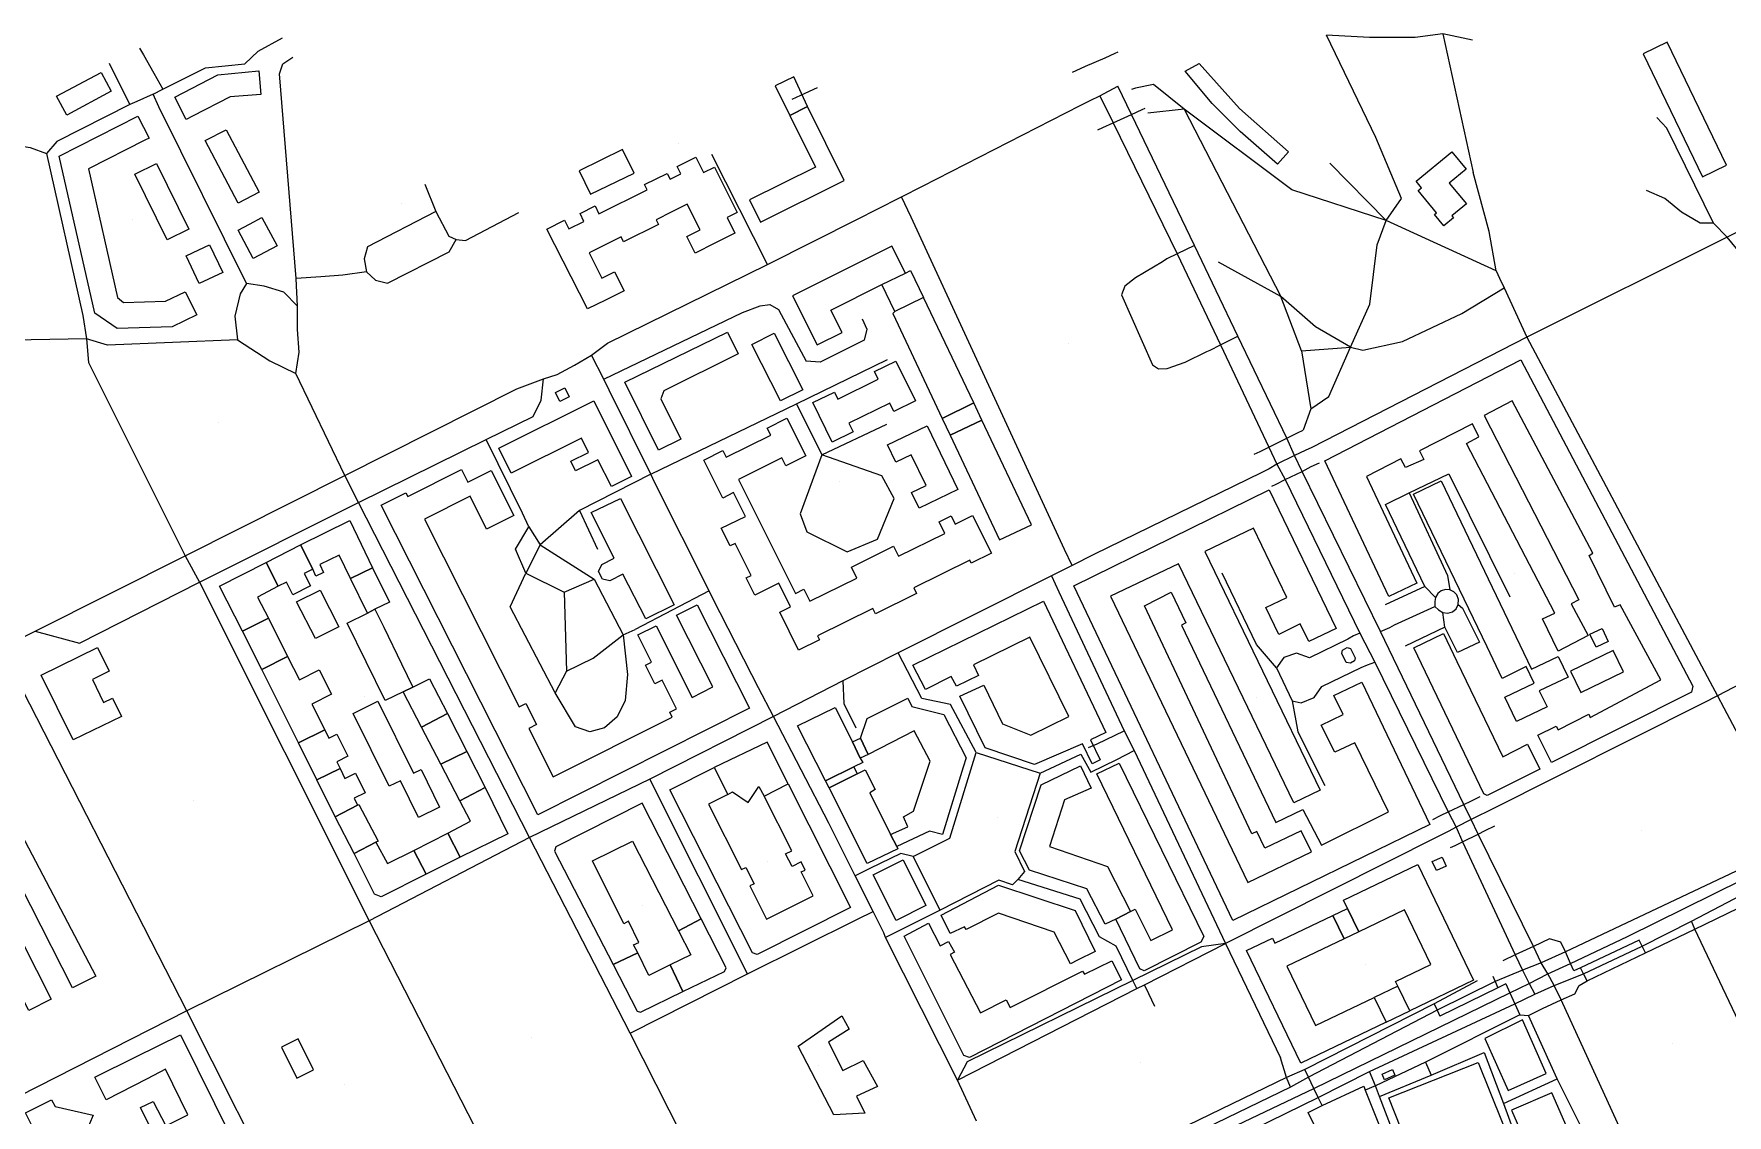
# Model space of a CAD drawing. Extents: x 98467 to 100577, y 79695 to 80823.
# Drawn here: x 99285 to 100146, y 80270 to 80819 of the extents above; entities that cross this region are included whole.
import ezdxf

# ---------------------------------------------------------------- set-up
doc = ezdxf.new("R2010")
doc.units = 0
for name, color, linetype in [('buildings', 7, 'Continuous'), ('places', 7, 'Continuous'), ('roads', 7, 'Continuous')]:
    doc.layers.add(name, color=color, linetype=linetype)

msp = doc.modelspace()

# ---------------------------------------------------------------- linework, layer by layer
at = {"layer": 'buildings'}
for points in [[(100133.37, 80746.61), (100145.63, 80752.52), (100115.42, 80814.95), (100103.16, 80809.03)], [(99301.93, 80777.92), (99296.82, 80787.46), (99319.46, 80799.57), (99324.57, 80790.03)], [(99362.71, 80775.72), (99356.93, 80787), (99378.82, 80798.35), (99399.6, 80800.46), (99400.62, 80788.44), (99385.06, 80787.24), (99365.89, 80777.38)], [(99870.5, 80800.32), (99877.6, 80804.11), (99898.11, 80781.2), (99923.02, 80759.27), (99917.38, 80753.03), (99898.33, 80769.61), (99884.17, 80783.74)], [(99662.06, 80792.88), (99669.47, 80777.75), (99678.5, 80782.22), (99671.45, 80797.37)], [(99654.54, 80723.56), (99697.15, 80744.62), (99678.5, 80782.22), (99669.47, 80777.75), (99682.5, 80751.49), (99648.92, 80734.9)], [(99298.18, 80757.12), (99338.12, 80777.46), (99343.87, 80766.12), (99341.65, 80765.18), (99313.07, 80750.57), (99327.82, 80685.16), (99330.84, 80682.61), (99352.15, 80683.29), (99362.22, 80688), (99368.03, 80676.38), (99355.6, 80670.2), (99327.62, 80669.51), (99316.22, 80677.15)], [(99372.39, 80764.95), (99383.06, 80770.5), (99399.68, 80738.66), (99389.01, 80733.11)], [(99566.67, 80679.37), (99545.96, 80720.01), (99554.95, 80724.47), (99557.13, 80720.1), (99564.78, 80723.89), (99562.84, 80727.87), (99570.56, 80731.71), (99572.47, 80727.8), (99596.97, 80739.97), (99595.67, 80742.59), (99607.11, 80748.27), (99608.61, 80745.28), (99614.16, 80748.03), (99612.29, 80751.8), (99621.7, 80756.48), (99625.57, 80748.7), (99631.23, 80751.51), (99642.75, 80728.4), (99637.6, 80725.84), (99641.58, 80717.88), (99631.44, 80712.84), (99621.31, 80707.81), (99617.13, 80716.18), (99623.91, 80719.54), (99617.38, 80732.64), (99609.43, 80728.7), (99601.48, 80724.75), (99602.72, 80722.26), (99584.98, 80713.45), (99583.74, 80715.96), (99575.64, 80711.94), (99567.54, 80707.92), (99573.98, 80694.99), (99580.4, 80698.18), (99585.22, 80688.52), (99575.78, 80683.83)], [(99568.25, 80737.67), (99590.35, 80748.44), (99584.5, 80760.4), (99562.4, 80749.62)], [(99987.78, 80744.28), (100005.98, 80759.24), (100013.24, 80750.44), (100004.62, 80743.35), (100013.37, 80732.75), (100006.04, 80726.73), (100006.83, 80725.77), (100001.88, 80721.71), (99997.14, 80727.45), (99998.18, 80728.29), (99988.86, 80739.6), (99990.52, 80740.96)], [(99336.52, 80747.81), (99347.59, 80753.24), (99364.02, 80719.91), (99352.95, 80714.48)], [(99389.07, 80719.4), (99394.86, 80722.48), (99401.19, 80725.84), (99408.84, 80711.48), (99396.72, 80705.04)], [(99362.63, 80706.42), (99369.11, 80709.47), (99374.58, 80712.05), (99381.28, 80697.89), (99369.33, 80692.26)], [(99670.92, 80686.1), (99683.44, 80661.09), (99696.01, 80667.36), (99690.3, 80678.78), (99716.18, 80691.81), (99728.23, 80697.61), (99721.4, 80711.26)], [(99716.18, 80691.81), (99728.23, 80697.61), (99730.84, 80698.87), (99737.46, 80685.17), (99722.8, 80678.12)], [(99721.78, 80677.04), (99746.87, 80623.74), (99763.05, 80631.59), (99737.46, 80685.17), (99722.8, 80678.12)], [(99602.68, 80607.56), (99585.68, 80642.16), (99637.73, 80667.65), (99643.16, 80656.61), (99605.41, 80637.73), (99603.96, 80633.73), (99614.04, 80613.12)], [(99650.25, 80661.38), (99661.55, 80667.08), (99676.09, 80638.28), (99664.8, 80632.6)], [(99681.19, 80631.76), (99692.12, 80637.11), (99693.85, 80633.57), (99714.46, 80643.65), (99712.56, 80647.53), (99723.39, 80652.82), (99733.29, 80632.63), (99722.32, 80627.28), (99720.24, 80631.51), (99699.54, 80621.39), (99701.72, 80616.94), (99691.02, 80611.72)], [(99973.96, 80533.22), (99941.34, 80602.13), (100040.99, 80653.59), (100128.47, 80487.62), (100127.79, 80484.57), (100056.71, 80448.76), (100049.74, 80462.67), (100058.98, 80467.3), (100060.06, 80465.33), (100075.63, 80473.32), (100076.26, 80471.75), (100112.17, 80490.78), (100091.54, 80528.98), (100088.73, 80527.75), (100075.81, 80554.1), (100077.69, 80555.18), (100036.67, 80632.61), (100022.41, 80625.17), (100070.54, 80531.43), (100066.71, 80529.53), (100075.21, 80513.3), (100059.94, 80505.37), (100052.08, 80521.83), (100058.33, 80524.76), (100013.47, 80611.01), (100019.75, 80614.31), (100016.54, 80620.94), (99989.51, 80607.2), (99991.66, 80602.86), (99982.43, 80598.7), (99980.12, 80603.12), (99962.62, 80594.22), (99988.19, 80540.04)], [(99550.3, 80636.9), (99555.09, 80639.23), (99557.3, 80634.69), (99552.5, 80632.37)], [(99578.78, 80589.1), (99571.95, 80602.73), (99560.59, 80597.06), (99558.15, 80601.92), (99567.21, 80606.45), (99563.57, 80613.72), (99527.86, 80595.89), (99521.54, 80608.52), (99569.82, 80632.62), (99589.05, 80594.23)], [(99746.87, 80623.74), (99750.9, 80615.19), (99767.11, 80622.84), (99763.05, 80631.59)], [(99771.92, 80555.23), (99761.64, 80550.13), (99760.9, 80551.61), (99732.56, 80537.54), (99733.93, 80534.8), (99713.07, 80524.44), (99711.72, 80527.17), (99683.52, 80513.18), (99684.52, 80511.18), (99673.96, 80505.94), (99664.34, 80525.26), (99669.88, 80528.01), (99663.95, 80539.92), (99651.69, 80533.84), (99647.29, 80542.68), (99649.82, 80543.94), (99641.72, 80560.19), (99639.11, 80558.9), (99634.65, 80567.87), (99646.89, 80573.94), (99640.89, 80585.98), (99635.4, 80583.26), (99625.79, 80602.57), (99635.51, 80607.39), (99637.17, 80604.06), (99659.76, 80615.26), (99657.98, 80618.84), (99668.03, 80623.83), (99677.58, 80604.64), (99667.39, 80599.59), (99665.36, 80603.66), (99643.39, 80592.75), (99672.29, 80534.71), (99676.64, 80536.87), (99679.69, 80530.75), (99703.54, 80542.59), (99700.78, 80548.15), (99722.17, 80558.76), (99724.72, 80553.63), (99748.25, 80565.3), (99745.35, 80571.14), (99751.45, 80574.16), (99753.53, 80569.96), (99762.39, 80574.36)], [(99735.25, 80578.08), (99731.4, 80586.03), (99738.7, 80589.55), (99731.14, 80605.16), (99723.36, 80601.4), (99719.05, 80610.3), (99739.24, 80620.03), (99754.95, 80587.58)], [(99767.11, 80622.84), (99750.9, 80615.19), (99776.1, 80562.01), (99792.31, 80569.67)], [(99461.8, 80579.63), (99474.28, 80585.91), (99475.27, 80583.96), (99502.57, 80597.7), (99505.79, 80591.35), (99517.68, 80597.33), (99529.25, 80574.41), (99515.38, 80567.43), (99506.94, 80584.14), (99483.8, 80572.5), (99531.95, 80477.18), (99535.23, 80478.83), (99540.68, 80468.04), (99536.81, 80466.1), (99549.23, 80441.5), (99609.69, 80471.93), (99608.44, 80474.42), (99611.89, 80476.15), (99604.52, 80490.73), (99600.82, 80488.87), (99596.06, 80498.27), (99599.14, 80499.82), (99592.16, 80513.64), (99601.48, 80518.33), (99619.88, 80481.91), (99630.35, 80487.19), (99611.9, 80523.71), (99622.46, 80529.02), (99649.06, 80476.36), (99541.35, 80422.15)], [(99947.12, 80517.01), (99933.22, 80510.31), (99928.91, 80519.22), (99918, 80513.96), (99911.42, 80527.59), (99922.13, 80532.74), (99905.1, 80567.96), (99880.44, 80556.08), (99939.1, 80434.74), (99925.71, 80428.3), (99867.01, 80549.72), (99832.45, 80533.29), (99902.36, 80387.78), (99934.59, 80403.31), (99929.35, 80414.15), (99910.91, 80405.27), (99906.84, 80413.7), (99904.31, 80412.48), (99849.77, 80528.46), (99863.28, 80535.43), (99870.82, 80519.87), (99868.58, 80518.63), (99916.45, 80418.27), (99930.28, 80424.92), (99939.71, 80406.75), (99973.83, 80423.71), (99956.67, 80458.75), (99946.49, 80453.98), (99939.62, 80467.74), (99950.68, 80473.19), (99946.01, 80482.81), (99960.3, 80489.7), (99994.85, 80417.3), (99894.64, 80368.44), (99813.87, 80538.56), (99913.05, 80587.48)], [(99986.45, 80585.23), (100000.52, 80591.94), (100046.47, 80496.28), (100060, 80502.76), (100065.08, 80492.19), (100050.44, 80485.18), (100054.35, 80477.04), (100038.84, 80469.62), (100032.86, 80482.06), (100047.74, 80489.18), (100043.73, 80497.54), (100031.61, 80491.57), (100023.88, 80507.53)], [(99568.52, 80575.98), (99583.36, 80583), (99610.73, 80528.94), (99596.26, 80521.8), (99584.61, 80544.48), (99577.96, 80541.24), (99574.26, 80541.93), (99572.29, 80545.87), (99573.85, 80549.38), (99580.17, 80552.63)], [(99427.07, 80547.1), (99420.75, 80559.41), (99445.77, 80571.79), (99457.44, 80547.71), (99446.15, 80542.34), (99440.46, 80554.26), (99430.53, 80549.54), (99432.54, 80545.33), (99428.62, 80543.47)], [(99403.31, 80550.49), (99420.75, 80559.41), (99427.07, 80547.1), (99422.62, 80544.82), (99425.81, 80538.61), (99416.92, 80534.07), (99413.6, 80540.53), (99409.5, 80538.44)], [(99409.5, 80538.44), (99398.85, 80532.88), (99404.42, 80522.21), (99391.32, 80515.64), (99379.66, 80538.41), (99403.31, 80550.49)], [(99457.44, 80547.71), (99466.07, 80530.33), (99458.62, 80526.69), (99454.75, 80524.8), (99446.15, 80542.34)], [(99430.84, 80536.4), (99440.23, 80517.75), (99428.45, 80511.87), (99418.72, 80530.44)], [(99458.62, 80526.69), (99463.08, 80517.56), (99472.17, 80498.95), (99477.92, 80487.16), (99472.99, 80484.75), (99463.76, 80480.27), (99444.53, 80519.66), (99454.75, 80524.8)], [(99732.06, 80498.24), (99798.45, 80530.74), (99830.11, 80464.07), (99822.23, 80460.28), (99827.27, 80450.14), (99823.1, 80448.17), (99818.28, 80458.3), (99793.78, 80447.79), (99768.81, 80456.27), (99755.93, 80482.5), (99768.07, 80488.06), (99777.58, 80468.47), (99792.01, 80462.77), (99811.36, 80472.12), (99791.55, 80512.55), (99762.83, 80498.44), (99765.36, 80493.03), (99754.28, 80487.54), (99751.52, 80492.5), (99738.42, 80485.85)], [(99391.32, 80515.64), (99404.42, 80522.21), (99414.22, 80502.66), (99401.14, 80496.02)], [(100079.3, 80507.42), (100076.16, 80514.02), (100082.32, 80516.94), (100085.46, 80510.32)], [(99289, 80493.28), (99317.65, 80507.22), (99323.56, 80495.18), (99314.98, 80490.98), (99320.69, 80479.34), (99325.2, 80481.55), (99329.78, 80472.24), (99305.28, 80460.26)], [(99954.4, 80506.75), (99956.78, 80501.95), (99956.52, 80500.44), (99954.39, 80499.23), (99952.27, 80499.7), (99950.06, 80504.29), (99950.46, 80505.88), (99952.84, 80507.23)], [(100050.65, 80445.37), (100024.01, 80432), (100022.27, 80432.87), (99986.64, 80507.14), (100001.69, 80514.43), (100008.58, 80500.16), (100031.97, 80451.71), (100044.41, 80458.2)], [(99419.81, 80458.88), (99401.14, 80496.02), (99414.22, 80502.66), (99420.25, 80490.8), (99430.2, 80495.85), (99436.48, 80483.51), (99426.5, 80478.45), (99433.13, 80465.42)], [(100093.15, 80494.88), (100087.9, 80505.69), (100066.21, 80495.22), (100071.46, 80484.4)], [(99482.3, 80466.78), (99472.99, 80484.75), (99477.92, 80487.16), (99486.33, 80491.34), (99495.49, 80473.66)], [(99727.2, 80421.16), (99732.32, 80424.1), (99740.83, 80449.46), (99732.68, 80464.91), (99709.35, 80452.9), (99705.47, 80461.2), (99708.8, 80471.23), (99729.48, 80481.49), (99731.56, 80477.27), (99747.84, 80473.13), (99759.13, 80451.21), (99757.56, 80446.4), (99747.12, 80412.19), (99740.56, 80413.98), (99723.8, 80406.12), (99720.71, 80412.2), (99729.55, 80416.14)], [(99447.53, 80473.76), (99460.15, 80479.98), (99478.24, 80443.37), (99482.02, 80445.23), (99491.45, 80426.14), (99480.8, 80420.91), (99471.58, 80439.57), (99465.83, 80436.73)], [(99495.49, 80473.66), (99505.26, 80454.44), (99492.06, 80447.93), (99482.3, 80466.78)], [(99673.44, 80467.47), (99692.46, 80476.76), (99701.41, 80459.31), (99705.29, 80451.02), (99706.56, 80448.83), (99702.02, 80446.58), (99687.68, 80439.46)], [(99419.81, 80458.88), (99433.13, 80465.42), (99435.22, 80461.19), (99439.31, 80463.21), (99444.84, 80451.99), (99439.21, 80449.21), (99440.87, 80445.73), (99429.13, 80440.04)], [(99668.66, 80437.96), (99657.98, 80459.15), (99631.1, 80446.32), (99638.01, 80432.61), (99640.28, 80433.97), (99648.27, 80428.46), (99653.78, 80436.57), (99656.43, 80431.68)], [(99709.35, 80452.9), (99705.29, 80451.02), (99701.41, 80459.31), (99705.47, 80461.2)], [(99505.26, 80454.44), (99514.58, 80436.03), (99501.75, 80429.25), (99492.06, 80447.93)], [(99631.1, 80446.32), (99638.01, 80432.61), (99628.11, 80427.64), (99644.9, 80394.36), (99647.16, 80395.49), (99651.36, 80387.16), (99649.17, 80386.07), (99657.7, 80369.16), (99681.39, 80381.06), (99675.29, 80393.16), (99677.26, 80394.15), (99675.2, 80398.23), (99670.61, 80395.93), (99667.35, 80402.37), (99670.43, 80403.91), (99656.43, 80431.68), (99668.66, 80437.96), (99700.28, 80375.09), (99652.85, 80351.21), (99650.59, 80352.06), (99608.53, 80434.97)], [(99689.45, 80435.96), (99687.68, 80439.46), (99702.02, 80446.58), (99703.72, 80443.04)], [(99786.14, 80403.91), (99797.24, 80437.43), (99817.28, 80447.16), (99822.61, 80435.82), (99809.18, 80429.86), (99801.48, 80406.11), (99831.02, 80395.92), (99842.6, 80373.1), (99835.22, 80369.2), (99829.81, 80366.69), (99820.38, 80384.56), (99791.27, 80394.12)], [(99825.48, 80442.98), (99836.88, 80448.42), (99879.87, 80360.28), (99878.42, 80357.46), (99849.66, 80342.96), (99847.43, 80343.84), (99835.22, 80369.2), (99842.6, 80373.1), (99845.05, 80374.33), (99853.05, 80358.32), (99863.93, 80363.68)], [(99438.4, 80421.27), (99429.13, 80440.04), (99440.87, 80445.73), (99443.3, 80440.75), (99448.71, 80443.36), (99453.59, 80433.32), (99448.03, 80430.63), (99449.73, 80427.11)], [(99689.45, 80435.96), (99703.72, 80443.04), (99707.74, 80445.04), (99712.93, 80435.11), (99710.07, 80433.44), (99720.71, 80412.2), (99723.8, 80406.12), (99724.44, 80404.96), (99708.87, 80397.44)], [(99282.72, 80322.77), (99230.53, 80425.75), (99241.77, 80431.43), (99293.96, 80328.45)], [(99514.58, 80436.03), (99526.12, 80412.62), (99501.98, 80400.61), (99495.6, 80412.95), (99507.11, 80418.9), (99501.75, 80429.25)], [(99304.87, 80334.25), (99262.33, 80417.56), (99273.55, 80422.56), (99316.71, 80340.23)], [(99448.06, 80402.57), (99438.4, 80421.27), (99449.73, 80427.11), (99450.49, 80427.5), (99460.16, 80408.79), (99459.14, 80408.27)], [(99624.45, 80369.36), (99594.51, 80428.17), (99550.61, 80405.98), (99549.92, 80403.69), (99579.7, 80346.1), (99592.28, 80352), (99590.1, 80356.13), (99592.78, 80357.35), (99587.5, 80368.07), (99585.06, 80366.85), (99569.16, 80398.79), (99589.45, 80408.82), (99612.93, 80363.22)], [(99501.98, 80400.61), (99484.69, 80391.99), (99478.43, 80404.09), (99495.6, 80412.95)], [(99484.69, 80391.99), (99461.78, 80380.59), (99458.45, 80381.8), (99448.06, 80402.57), (99459.14, 80408.27), (99464.93, 80397.41), (99478.43, 80404.09)], [(99711.84, 80391.78), (99727.06, 80399.36), (99738.67, 80376.13), (99723.46, 80368.55)], [(99958.67, 80362.7), (99952.95, 80374.59), (99950.88, 80378.89), (99988.71, 80397.02), (100017.05, 80338.13), (99984.59, 80322.57), (99978.53, 80335.17), (99977.41, 80337.5), (99995.32, 80346.09), (99981.96, 80373.87)], [(99998.1, 80393.85), (99996.02, 80398.45), (100001.06, 80400.73), (100003.16, 80396.13)], [(99746.41, 80371.2), (99775.56, 80386.44), (99814.45, 80373.5), (99824.66, 80352.69), (99815.74, 80348.31), (99812.14, 80346.54), (99803.86, 80362.58), (99775.63, 80372.23), (99759.06, 80363.97), (99758.26, 80365.34), (99751.01, 80361.83)], [(99615.09, 80332.36), (99636.33, 80342.64), (99637.13, 80344.45), (99624.45, 80369.36), (99612.93, 80363.22), (99619.19, 80351.04), (99608.58, 80345.97)], [(99929.14, 80295.97), (99901.6, 80353.21), (99914.77, 80359.53), (99916.04, 80356.89), (99945.53, 80371.02), (99951.25, 80359.14), (99922.16, 80345.19), (99936.64, 80315.08), (99966.5, 80329.4), (99972.56, 80316.8)], [(99951.25, 80359.14), (99945.53, 80371.02), (99952.95, 80374.59), (99958.67, 80362.7)], [(99727.62, 80360.55), (99739.99, 80367.19), (99745.85, 80355.59), (99750.09, 80357.87), (99753.16, 80352.37), (99750.91, 80351.14), (99766.36, 80321.57), (99779.51, 80328.24), (99781.54, 80324.25), (99818.27, 80342.67), (99819.22, 80341.21), (99833.14, 80347.92), (99838.02, 80338.29), (99760.82, 80298.86), (99757.89, 80299.87)], [(99579.7, 80346.1), (99591.93, 80322.46), (99593.64, 80321.82), (99615.09, 80332.36), (99608.58, 80345.97), (99597.84, 80340.61), (99592.28, 80352)], [(99966.5, 80329.4), (99972.56, 80316.8), (99984.59, 80322.57), (99978.53, 80335.17)], [(99673.72, 80304.68), (99695.96, 80320.06), (99699.72, 80313.27), (99689.18, 80306.58), (99696.45, 80292.24), (99706.73, 80297.3), (99714.09, 80284.15), (99703.33, 80279.17), (99707.62, 80270.46), (99691.92, 80269.7)], [(100034.66, 80282.12), (100053.9, 80290.79), (100041.82, 80317.95), (100022.8, 80308.53)], [(99357.7, 80231.81), (99381.55, 80233.91), (99382.51, 80235.3), (99369.63, 80260.19), (99357.19, 80254.17), (99363.37, 80241.01), (99356.94, 80238.17), (99339.37, 80273.39), (99345.89, 80276.46), (99352.31, 80264.17), (99363.47, 80269.63), (99352.17, 80292.86), (99342.8, 80288.06), (99321.95, 80277.37), (99316.3, 80288.82), (99337.14, 80299.16), (99359.84, 80310.4), (99402.78, 80223.39), (99400.46, 80219.79), (99359.02, 80216.93)], [(99411.03, 80304.16), (99418.96, 80288.37), (99427.44, 80292.6), (99419.51, 80308.41)], [(99970.52, 80290.39), (99975.74, 80292.72), (99977.03, 80289.86), (99971.8, 80287.53)], [(99973.88, 80278.31), (100019.35, 80296.28), (100037.75, 80250.41), (99992.19, 80232.08)], [(99315.31, 80269.57), (99307.91, 80251.97), (99315.46, 80236.93), (99316.63, 80238.02), (99324.2, 80233.3), (99322.55, 80230.28), (99330.76, 80229.37), (99357.7, 80231.81), (99359.02, 80216.93), (99317, 80213.78), (99306.64, 80219.49), (99281.02, 80270.76), (99294.24, 80277.32), (99296.09, 80273.97)], [(100051.94, 80236.3), (100072.43, 80245.26), (100056.78, 80280.95), (100036.28, 80272)]]:
    msp.add_lwpolyline(points, close=True, dxfattribs=at)
at = {"layer": 'places'}
for p, q in [((99389.44, 80761.27), (99389.44, 80761.27)), ((99613.11, 80763.28), (99613.11, 80763.28)), ((99472.1, 80732.85), (99472.1, 80732.85)), ((99335.23, 80724.68), (99335.23, 80724.68)), ((99810.96, 80662.03), (99810.96, 80662.03)), ((99379.07, 80621.68), (99379.07, 80621.68)), ((99694.5, 80591.85), (99694.5, 80591.85)), ((100037.58, 80545.09), (100037.58, 80545.09)), ((99555.68, 80530.07), (99555.68, 80530.07)), ((99453.18, 80482.59), (99453.18, 80482.59)), ((99906.85, 80481.84), (99906.85, 80481.84)), ((99366.52, 80429.59), (99366.52, 80429.59)), ((99775.21, 80421.1), (99775.21, 80421.1)), ((100102.18, 80414.41), (100102.18, 80414.41)), ((99658.1, 80398.3), (99658.1, 80398.3)), ((99594.7, 80375.92), (99594.7, 80375.92)), ((99962.29, 80346.16), (99962.29, 80346.16)), ((99538.25, 80309.05), (99538.25, 80309.05)), ((100118, 80306.08), (100118, 80306.08)), ((99683.86, 80294.57), (99683.86, 80294.57)), ((99847.79, 80296.43), (99847.79, 80296.43)), ((99443.36, 80285.2), (99443.36, 80285.2))]:
    msp.add_line(p, q, dxfattribs=at)
at = {"layer": 'roads'}
for points in [[(99399.26, 80810.35), (99411.7, 80817.16)], [(100001.45, 80819.22), (99987.29, 80817.39), (99964.11, 80817.3), (99942.31, 80818.53)], [(99972.61, 80724.35), (99980.45, 80735.47), (99967.34, 80766.48), (99942.31, 80818.53)], [(100001.45, 80819.22), (100016.87, 80748.73)], [(100016.52, 80815.93), (100001.45, 80819.22)], [(99338.85, 80811.97), (99340.98, 80808.48)], [(99340.98, 80808.48), (99346.25, 80799.31)], [(99372.4, 80801.98), (99392.42, 80804.01), (99399.26, 80810.35)], [(99813.11, 80799.77), (99815.09, 80800.65), (99819.84, 80802.74), (99829.74, 80807.11), (99834.91, 80809.38), (99836.4, 80810.04)], [(99334.06, 80783.27), (99323.66, 80804.2)], [(99345.8, 80788.6), (99350.78, 80791.11), (99372.4, 80801.98)], [(99346.25, 80799.31), (99350.78, 80791.11)], [(99418.37, 80646.55), (99420.02, 80657.42), (99419.31, 80668.98), (99419.25, 80680.83), (99418.53, 80694.9), (99410.1, 80798.86), (99411.84, 80803.9), (99416.8, 80807.31)], [(99677.24, 80789.01), (99683.63, 80791.9)], [(99827.02, 80787.78), (99836.21, 80792.66)], [(99925.98, 80604.89), (99922.16, 80613.69), (99897.18, 80665.58), (99875.12, 80711.55), (99843.12, 80778.21), (99836.21, 80792.66)], [(99972.61, 80724.35), (99924.7, 80739.87), (99869.86, 80780.94), (99854.41, 80793.47), (99845.22, 80791.68), (99843.16, 80790.92)], [(99345.8, 80788.6), (99337.65, 80784.85), (99334.06, 80783.27), (99296.96, 80764.46), (99291.66, 80758.35)], [(99393.32, 80692.38), (99348.74, 80782.14), (99345.8, 80788.6)], [(99568.63, 80655.94), (99576.76, 80661.92), (99658.16, 80701.91), (99704.2, 80725.11), (99713.57, 80729.89), (99726.29, 80736.38), (99736.94, 80741.82), (99817.13, 80782.74), (99822.17, 80785.31)], [(99670.73, 80786.06), (99677.24, 80789.01)], [(99822.17, 80785.31), (99827.02, 80787.78)], [(99827.02, 80787.78), (99833.75, 80773.99), (99866.41, 80707.32), (99888.37, 80661.2), (99912.99, 80609.17), (99917.06, 80600.49), (99921.33, 80592.62), (99959.17, 80514.61), (99966.82, 80499.81), (100004.13, 80423.65), (100008.2, 80415.89), (100011.4, 80408.54), (100038.19, 80350.96)], [(99207.57, 80779.87), (99216.03, 80777.2), (99218.71, 80776.36), (99246.65, 80767.57), (99283.31, 80761.47), (99291.66, 80758.35)], [(99826.01, 80770.51), (99828.56, 80771.66), (99833.75, 80773.99), (99843.12, 80778.21), (99848.63, 80780.69), (99850.11, 80781.36)], [(99869.86, 80780.94), (99851.53, 80778.87)], [(99869.86, 80780.94), (99919.01, 80685.63)], [(100276.62, 80456.39), (100274.04, 80461.65), (100243.22, 80524.64), (100239.12, 80532.07), (100234.8, 80540.03), (100230.55, 80548.61), (100195.84, 80618.35), (100153.08, 80707.2), (100145.84, 80715.91), (100138.99, 80723.03), (100115.32, 80771.21), (100110.23, 80776.72)], [(99291.66, 80758.35), (99310.1, 80676.01), (99311.95, 80664.15)], [(99658.16, 80701.91), (99629.87, 80757.94)], [(100225.95, 80756.01), (100145.84, 80715.91), (100044.09, 80664.98), (99934.77, 80608.92), (99931.36, 80607.37), (99925.98, 80604.89)], [(99972.61, 80724.35), (99944.01, 80753.42)], [(100028.5, 80698.74), (100024.9, 80718.72), (100016.87, 80748.73)], [(99483.98, 80742.73), (99489.61, 80728.89), (99496.24, 80716.31), (99499.95, 80714.61)], [(100132.17, 80723.01), (100122.75, 80728.5), (100114.17, 80735.47), (100104.93, 80739.59)], [(99812.93, 80549.03), (99809.07, 80557.11), (99731.12, 80725.96), (99726.29, 80736.38)], [(99489.61, 80728.89), (99454.83, 80710.96), (99453.09, 80704.79), (99454.26, 80698.21), (99458.81, 80693.96), (99465.02, 80692.56), (99496.39, 80708.42), (99499.95, 80714.61)], [(99499.95, 80714.61), (99504.57, 80714.18), (99531.73, 80728.33)], [(99954.46, 80659.97), (99964.24, 80681.81), (99967.95, 80712.05), (99972.61, 80724.35)], [(100028.5, 80698.74), (99972.61, 80724.35)], [(100138.99, 80723.03), (100132.17, 80723.01)], [(99875.12, 80711.55), (99866.41, 80707.32), (99861.13, 80704.92), (99858.97, 80703.33), (99845.25, 80695.27), (99839.75, 80690.88), (99838.01, 80686.53), (99853.83, 80650.98), (99856.81, 80648.91), (99861.25, 80649.12), (99870.41, 80652.28), (99881.5, 80657.66), (99883.21, 80658.37), (99888.37, 80661.2), (99897.18, 80665.58)], [(99442.31, 80696.56), (99431.02, 80695.67)], [(99454.26, 80698.21), (99442.31, 80696.56)], [(99919.01, 80685.63), (99887.43, 80703.17)], [(100028.5, 80698.74), (100030.23, 80694.99), (100032.52, 80690.03), (100044.09, 80664.98)], [(99419.25, 80680.83), (99412.29, 80687.85), (99402.27, 80690.93), (99393.32, 80692.38), (99390.15, 80687.04), (99387.45, 80675.67), (99388.73, 80663.62), (99405.18, 80653.03), (99418.37, 80646.55)], [(99431.02, 80695.67), (99418.53, 80694.9)], [(99954.46, 80659.97), (99960.81, 80658.5), (99980.83, 80662.89), (100011.02, 80677.03), (100032.52, 80690.03)], [(99574.89, 80643.71), (99645.46, 80677.51), (99654.36, 80680.98), (99659.4, 80681.59), (99663.79, 80679.08), (99677.71, 80652.78)], [(99954.46, 80659.97), (99936.71, 80670.3), (99919.01, 80685.63)], [(99929.51, 80658.06), (99919.01, 80685.63)], [(99706.25, 80674.39), (99708.64, 80669.18), (99707.29, 80663.52), (99684.9, 80652.35), (99677.71, 80652.78)], [(99388.73, 80663.62), (99322.72, 80660.95), (99311.95, 80664.15), (99218.36, 80662.47), (99212.38, 80661.96), (99208.09, 80659.55), (99204.6, 80655.48), (99202.18, 80649.51), (99203.58, 80639.24), (99205.86, 80633.76)], [(99311.95, 80664.15), (99312.96, 80652.11), (99362.19, 80553.93), (99369.37, 80540.5)], [(100044.09, 80664.98), (100100.16, 80559.48), (100137.07, 80490.05), (100140.96, 80482.73), (100144.2, 80476.64), (100177.66, 80413.81), (100180.82, 80407.76)], [(99443.22, 80594.68), (99530.65, 80638.7), (99544.26, 80643.9), (99551.24, 80646.09), (99560.11, 80650.72), (99568.63, 80655.94)], [(99754.7, 80287.26), (99718.19, 80359.92), (99717.19, 80362.23), (99711.83, 80373.12), (99702.63, 80391.15), (99689.26, 80417.96), (99661.12, 80472.2), (99653.5, 80486.7), (99650.09, 80493.35), (99630.09, 80532.9), (99628.5, 80536.03), (99600.94, 80590.94), (99598.84, 80595.39), (99577.67, 80638.05), (99574.89, 80643.71), (99568.63, 80655.94)], [(99672.82, 80631.08), (99719.14, 80653.64)], [(99929.51, 80658.06), (99954.46, 80659.97)], [(99929.51, 80658.06), (99934.37, 80628.54), (99930.4, 80617.77)], [(99934.37, 80628.54), (99943.43, 80634.83), (99954.46, 80659.97)], [(99443.22, 80594.68), (99418.37, 80646.55)], [(99285.94, 80515.59), (99308.47, 80509.49), (99369.37, 80540.5), (99450.17, 80581), (99515.12, 80612.97), (99538.95, 80624.7), (99543.13, 80633.03), (99544.26, 80643.9)], [(99421.6, 80207.1), (99414.35, 80220.6), (99362.99, 80322.64), (99268.66, 80506.9), (99205.86, 80633.76)], [(99598.84, 80595.39), (99672.82, 80631.08), (99685.72, 80605.23), (99718.72, 80620.86)], [(99533.58, 80575.58), (99515.12, 80612.97)], [(99905.5, 80605.47), (99908.57, 80606.98), (99912.99, 80609.17), (99922.16, 80613.69), (99927.55, 80616.35), (99930.4, 80617.77)], [(99685.72, 80605.23), (99674.82, 80575.29), (99678.19, 80566.08), (99698.7, 80555.98), (99714.09, 80562.42), (99722.59, 80583.04), (99716.29, 80594.59), (99685.72, 80605.23)], [(99914.53, 80589.3), (99916.73, 80590.38), (99921.33, 80592.62), (99929.9, 80596.81), (99934.47, 80599.26), (99938.65, 80601.09)], [(99925.98, 80604.89), (99917.06, 80600.49)], [(100015.76, 80419.79), (100012.1, 80427.49), (99969.79, 80515.32), (99929.9, 80596.81), (99925.98, 80604.89)], [(99177.31, 80460.96), (99180.92, 80462.77), (99252.73, 80498.88), (99260.6, 80502.84), (99268.66, 80506.9), (99285.94, 80515.59), (99362.19, 80553.93), (99443.22, 80594.68)], [(99621.33, 80245.99), (99588.35, 80311.16), (99537.24, 80410.67), (99450.17, 80581), (99443.22, 80594.68)], [(99598.84, 80595.39), (99562.58, 80576.87), (99571.71, 80557.19)], [(99917.06, 80600.49), (99913.09, 80598.07), (99909.34, 80596.3), (99824.05, 80554.63), (99812.93, 80549.03), (99802.52, 80543.78), (99724.56, 80504.52), (99696.5, 80490.4)], [(99972.21, 80579.93), (99984.36, 80585.97), (100004.45, 80595.53), (100035.44, 80533.03)], [(99984.36, 80585.97), (100003.74, 80543.9), (100004.94, 80536.55)], [(99536.91, 80568.67), (99542.55, 80559.46), (99570.11, 80542.04), (99584.75, 80513.69), (99587.02, 80493.54), (99585.74, 80480.36), (99581.64, 80472.04), (99575.36, 80466.4), (99567.79, 80464.35), (99560.48, 80466.92), (99550.23, 80484.2), (99527.29, 80527.97), (99535.36, 80545.12), (99530.11, 80557.28), (99536.91, 80568.67), (99533.58, 80575.58)], [(99562.58, 80576.87), (99542.55, 80559.46), (99535.36, 80545.12), (99554.83, 80535.32), (99555.91, 80495.22), (99550.23, 80484.2)], [(99997.75, 80532.75), (99992.19, 80538.28), (99972.21, 80579.93)], [(100316.12, 80570.78), (100247.61, 80536.35), (100239.12, 80532.07), (100231.14, 80528.06), (100149.21, 80486.87), (100140.96, 80482.73), (100133.99, 80479.22), (100024.1, 80423.98), (100019.23, 80421.53), (100015.76, 80419.79)], [(99554.83, 80535.32), (99570.11, 80542.04)], [(99802.52, 80543.78), (99806.2, 80535.53), (99839.4, 80464.89), (99844.5, 80454.92), (99890.91, 80356.73), (99918.85, 80298.59)], [(99916.92, 80496.96), (99906.63, 80508.75), (99889.29, 80545.09)], [(99369.37, 80540.5), (99455.61, 80368.38), (99523.79, 80235.28), (99521.69, 80226.65), (99516.91, 80215.09)], [(99628.5, 80536.03), (99590.86, 80516.49)], [(99992.19, 80538.28), (99972.11, 80528.92)], [(99997.4, 80528.1), (99999.28, 80526.36), (100001.39, 80525.05), (100003.86, 80524.72), (100006.25, 80525.4), (100008.16, 80526.99), (100009.27, 80529.21), (100009.38, 80531.69), (100008.48, 80534.01), (100006.95, 80535.6), (100004.94, 80536.55), (100002.73, 80536.7), (100000.61, 80536.04), (99998.87, 80534.67), (99997.75, 80532.75), (99997.4, 80530.57), (99997.4, 80528.1)], [(99969.79, 80515.32), (99974.38, 80517.39), (99976.84, 80518.71), (99997.4, 80528.1)], [(100009.27, 80529.21), (100011.4, 80527.33), (100020, 80509.99), (100008.78, 80504.81), (100002.35, 80517.57), (100001.39, 80525.05)], [(99555.91, 80495.22), (99569.6, 80501.92), (99584.75, 80513.69), (99590.86, 80516.49)], [(100002.35, 80517.57), (99982.19, 80507.97)], [(99959.17, 80514.61), (99955.98, 80513.13), (99953.15, 80511.48), (99933.56, 80501.96), (99926.94, 80504.37), (99920.63, 80502.15), (99916.92, 80496.96), (99924.78, 80480.2), (99929.44, 80479.19), (99935.97, 80481.87), (99939.91, 80487.49), (99959.97, 80497.03), (99963.08, 80498.46), (99966.82, 80499.81)], [(99764.21, 80453.92), (99751.23, 80478.37), (99736.52, 80481.4), (99724.56, 80504.52)], [(99696.5, 80490.4), (99661.12, 80472.2)], [(99696.5, 80490.4), (99696.9, 80478.82), (99703.11, 80466.35)], [(99661.12, 80472.2), (99598.33, 80440.28), (99537.24, 80410.67), (99455.61, 80368.38), (99362.99, 80322.64), (99267.95, 80274.26), (99194.23, 80237.6), (99185.58, 80233.89), (99174.95, 80226.51)], [(99924.78, 80480.2), (99927.66, 80464.47), (99941.36, 80437.1)], [(99825.73, 80458.37), (99839.4, 80464.89)], [(100074.84, 80337.78), (100104.34, 80351.98), (100129.47, 80364.14), (100173.82, 80385.59), (100187.83, 80392.14), (100196.48, 80396.47), (100274.92, 80435.47), (100278.87, 80435.93), (100285.45, 80438.56), (100290.7, 80441.12), (100291.8, 80442.75), (100298.68, 80446.04), (100351.39, 80470.97), (100356.62, 80471.64)], [(99821.34, 80456.41), (99825.73, 80458.37)], [(99835.77, 80450.35), (99844.5, 80454.92)], [(100276.62, 80456.39), (100267.42, 80450.78), (100189.1, 80411.79), (100180.82, 80407.76), (100165.99, 80400.82), (100063.69, 80352.63), (100051.3, 80347.04)], [(99785.44, 80389.35), (99782.74, 80386.54), (99775.64, 80388.95), (99745.88, 80373.78), (99732.21, 80401.09), (99750.76, 80410.34), (99764.21, 80453.92), (99796.68, 80443.38), (99783.77, 80403.53), (99788.73, 80393.45), (99785.44, 80389.35)], [(99796.68, 80443.38), (99817.45, 80452.96)], [(99817.45, 80452.96), (99822.41, 80443.9)], [(99822.41, 80443.9), (99835.77, 80450.35)], [(100054.71, 80341.32), (100066.35, 80346.59), (100095.27, 80360.32), (100168.21, 80396.53), (100191.22, 80407.38), (100269.92, 80445.67), (100280.09, 80450.35)], [(99647.94, 80341.38), (99598.33, 80440.28)], [(100057.92, 80335.39), (100072.82, 80341.39), (100102.66, 80355.48), (100127.85, 80368.22), (100171.18, 80390.81), (100185.19, 80397.63), (100193.85, 80401.94), (100272.3, 80440.8), (100282.32, 80445.39)], [(99996.33, 80419.89), (100000.29, 80421.8), (100004.13, 80423.65), (100012.1, 80427.49), (100015.69, 80429.22), (100020.31, 80431.44)], [(100008.2, 80415.89), (100004.13, 80413.8), (99999.33, 80411.33), (99890.91, 80356.73)], [(100005.29, 80405.53), (100007.64, 80406.69), (100011.4, 80408.54), (100019.36, 80412.44), (100022.86, 80414.16), (100027.8, 80416.58)], [(100015.76, 80419.79), (100008.2, 80415.89)], [(100047.48, 80355.28), (100019.36, 80412.44), (100015.76, 80419.79)], [(99732.21, 80401.09), (99725.97, 80402.63), (99710.23, 80394.88), (99702.63, 80391.15)], [(99845.81, 80333.86), (99843.9, 80337.98), (99835.28, 80355.44), (99826.84, 80360.12), (99817.06, 80379.28), (99785.44, 80389.35)], [(99588.35, 80311.16), (99647.94, 80341.38), (99703.89, 80369.17), (99711.83, 80373.12)], [(99745.88, 80373.78), (99725.92, 80363.79), (99718.19, 80359.92)], [(100366.49, 79875.88), (100359.87, 79882.91), (100312.75, 79980.57), (100261.26, 80088.74), (100257.16, 80097.93), (100221.82, 80172.22), (100170.89, 80276.92), (100129.47, 80364.14), (100127.85, 80368.22)], [(99754.7, 80287.26), (99845.81, 80333.86), (99849.74, 80335.73), (99890.91, 80356.73)], [(99890.91, 80356.73), (99878.73, 80355.02), (99843.9, 80337.98), (99759.68, 80296.68), (99754.7, 80287.26)], [(100055.69, 80359.1), (100047.48, 80355.28), (100038.19, 80350.96), (100031.96, 80348.05)], [(100051.3, 80347.04), (100047.48, 80355.28)], [(100067.98, 80342.86), (100066.35, 80346.59), (100063.69, 80352.63), (100061.46, 80357.45), (100055.69, 80359.1)], [(100101.19, 80358.54), (100071.43, 80344.48), (100067.98, 80342.86)], [(100104.34, 80351.98), (100102.66, 80355.48), (100101.19, 80358.54)], [(100041.81, 80343.32), (100028.03, 80337.45), (99998.6, 80322.86), (99933.11, 80288.88), (99924, 80283.84), (99870.05, 80257.61), (99860.66, 80253.11)], [(100033.42, 80336.21), (100035.43, 80331.68), (100037.91, 80326.07), (100040.62, 80320.58), (100044.93, 80320.12), (100052.03, 80323.67), (100061.53, 80328.13), (100068.45, 80331.28), (100070.7, 80335.46), (100074.84, 80337.78), (100072.82, 80341.39), (100071.43, 80344.48)], [(100038.19, 80350.96), (100041.81, 80343.32)], [(100051.3, 80347.04), (100041.81, 80343.32)], [(100041.81, 80343.32), (100045.3, 80336.45)], [(100054.71, 80341.32), (100051.3, 80347.04)], [(99826.74, 80236.85), (99837.37, 80239.03), (99852.1, 80243.93), (99875.75, 80254.51), (99935.88, 80283.15), (100035.43, 80331.68), (100045.3, 80336.45)], [(99852.04, 80331.18), (99849.74, 80335.73)], [(100018.92, 80337.86), (99996.98, 80326.08), (99931.26, 80292.71)], [(100033.42, 80336.21), (100029.42, 80334.26), (99999.93, 80319.89)], [(100026.88, 80340.12), (100028.03, 80337.45), (100029.42, 80334.26)], [(100045.3, 80336.45), (100054.71, 80341.32)], [(100045.3, 80336.45), (100048.11, 80330.96)], [(100048.11, 80330.96), (100057.92, 80335.39)], [(100057.92, 80335.39), (100054.71, 80341.32)], [(100243.57, 79943.71), (100239.16, 79952.72), (100191.53, 80052.96), (100186.86, 80062.34), (100151.09, 80137.09), (100146.99, 80145.58), (100103.57, 80236.71), (100101.28, 80241.17), (100061.53, 80328.13), (100057.92, 80335.39)], [(99855.02, 80324.69), (99852.04, 80331.18)], [(99864.37, 80242.36), (99938.11, 80278.54), (99964.11, 80291.64), (100037.91, 80326.07), (100048.11, 80330.96)], [(99996.98, 80326.08), (99998.6, 80322.86), (99999.93, 80319.89)], [(100040.62, 80320.58), (99992.66, 80296.53), (99967.11, 80284.43), (99961.96, 80282.25)], [(100268.64, 79857.42), (100235.83, 79926.28), (100232.23, 79928.96), (100228.94, 79935.41), (100226.33, 79941.47), (100226.33, 79946.32), (100178.59, 80042.96), (100171.69, 80055.47), (100132.28, 80138.68), (100088.54, 80229.42), (100082.72, 80241.63), (100059.48, 80288), (100044.93, 80320.12)], [(99969.19, 80279.06), (99995.5, 80289.83), (100022.38, 80301.44), (100032.29, 80275.52), (100042.45, 80247.71)], [(99931.26, 80292.71), (99921.97, 80288.59), (99849.52, 80253.63)], [(99924, 80283.84), (99921.97, 80288.59), (99918.85, 80298.59)], [(99940.11, 80274.38), (99938.11, 80278.54), (99935.88, 80283.15), (99933.11, 80288.88), (99931.26, 80292.71)], [(99983.18, 80242.83), (99969.19, 80279.06), (99967.11, 80284.43), (99964.11, 80291.64)], [(99992.66, 80296.53), (99995.5, 80289.83)], [(99764.35, 80266.5), (99754.7, 80287.26)], [(99932.87, 80270.94), (99940.11, 80274.38), (99961.18, 80284.23), (99961.96, 80282.25), (99975.55, 80248.37), (99950.15, 80237.13), (99933.67, 80269.38), (99932.87, 80270.94)], [(100032.29, 80275.52), (100059.48, 80288)]]:
    msp.add_lwpolyline(points, dxfattribs=at)

doc.saveas('drawing.dxf')
